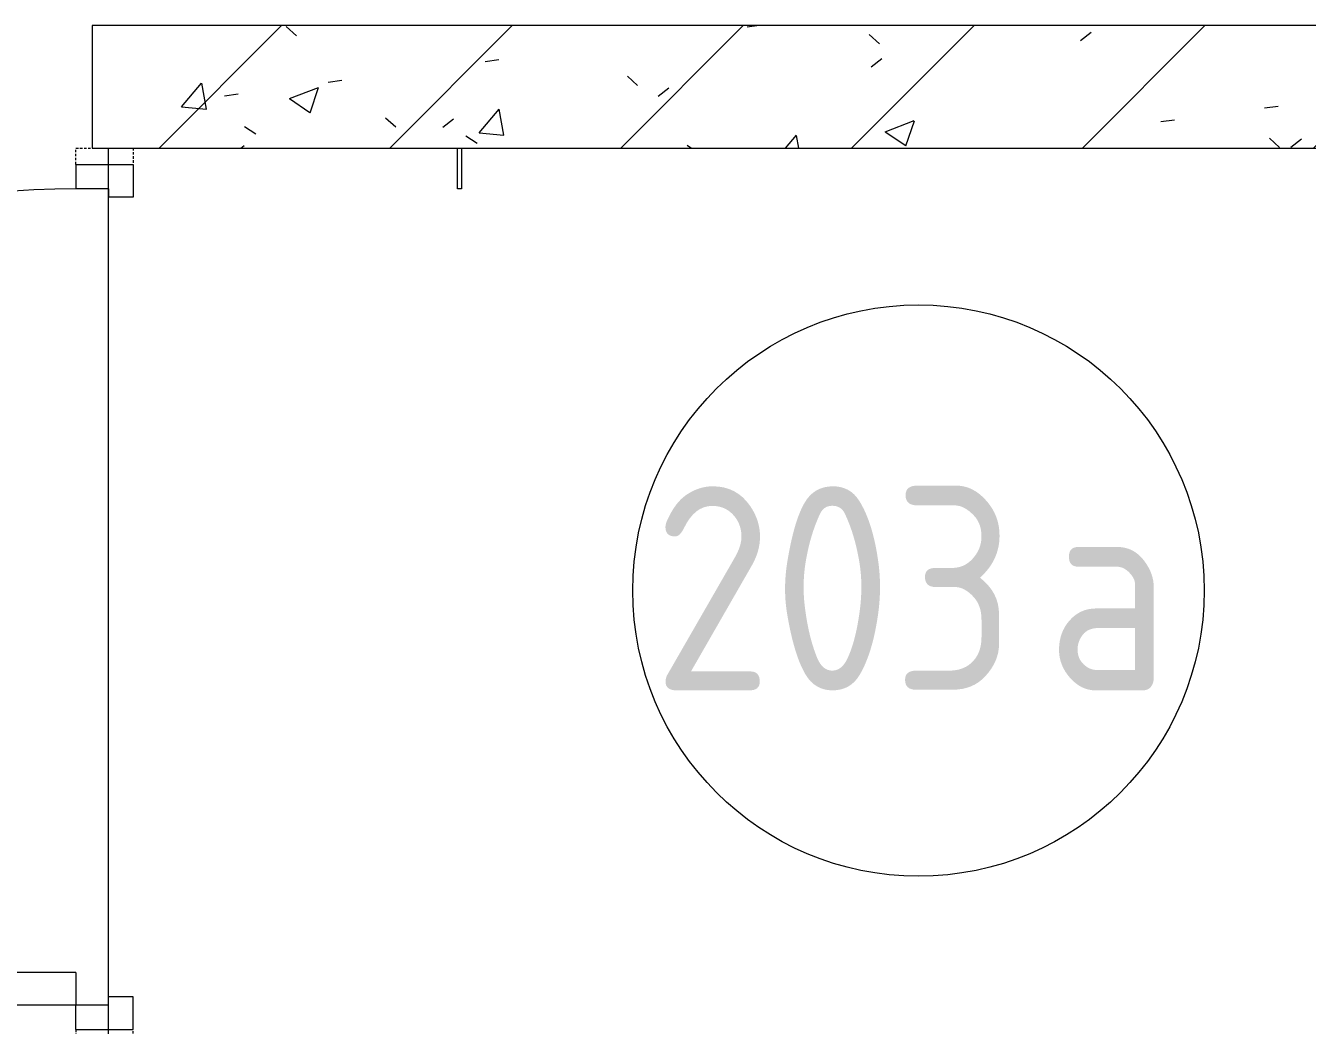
# Model space of a CAD drawing. Header units: millimetres. Extents: x -515342 to 330399, y -224905 to 507333.
# Drawn here: x -327987 to -326417, y 133989 to 135214 of the extents above; entities that cross this region are included whole.
import ezdxf

# ---------------------------------------------------------------- set-up
doc = ezdxf.new("R2010")
doc.units = ezdxf.units.MM
doc.linetypes.add('ASVP_Невидимые', pattern=[5, 3, -2])
for name, color, linetype, lineweight in [('Двери', 7, 'Continuous', 0), ('Марки помещений', 7, 'Continuous', 0), ('Перекрытие', 7, 'Continuous', 0), ('Сантехника', 7, 'Continuous', 0), ('Стены внутренние', 7, 'Continuous', 0), ('Стены перегородки', 7, 'Continuous', 0)]:
    doc.layers.add(name, color=color, linetype=linetype, lineweight=lineweight)
doc.styles.add('GOST Common_1', font='', dxfattribs={"width": 0.9, "height": 250})
doc.styles.get('GOST Common_1').set_extended_font_data('GOST Common')

# ---------------------------------------------------------------- blocks, each defined once
blk = doc.blocks.new('Дверь_Деревянная_1 полотно - АР_Дверь_Санузел_1000х2000h_полотно__Г_Пр-8738115-О_АР_П_2__3_400_План 2 этажа')
at = {"layer": 'Двери', "lineweight": 18}
for p, q in [((-500, 95), (-500, 1095)), ((-500, 1095), (-460, 1095)), ((-460, 930), (-460, 1095)), ((-460, 330), (-460, 860)), ((-460, 95), (-460, 260)), ((-530, 95), (-500, 95)), ((-530, 95), (-530, 25)), ((-500, 55), (-500, 95)), ((-460, 95), (-500, 95)), ((530, 95), (500, 95)), ((500, 55), (500, 95)), ((530, 95), (530, 25)), ((-500, 55), (-490, 55)), ((-490, 25), (-490, 55)), ((500, 55), (490, 55)), ((490, 25), (490, 55)), ((-530, 25), (-490, 25)), ((530, 25), (490, 25))]:
    blk.add_line(p, q, dxfattribs=at)
at = {"layer": 'Двери', "linetype": 'ASVP_Невидимые', "lineweight": 18}
for p, q in [((-550, 95), (-550, 75)), ((-530, 95), (-550, 95)), ((530, 95), (550, 95)), ((550, 95), (550, 75)), ((-550, 25), (-530, 25)), ((550, 25), (530, 25))]:
    blk.add_line(p, q, dxfattribs=at)
at = {"layer": 'Двери', "lineweight": 18}
blk.add_arc((-500, 95), 1000, 0, 90, dxfattribs=at)
blk = doc.blocks.new('2D_МГН_Санузел_Аксессуары - АР_Сантехнические приборы_Универсальный травмобезопасный держатель _крючок_-10688742-О_АР_П_2__3_400_План 2 этажа')
at = {"layer": 'Сантехника'}
for p, q in [((-111.6, 75), (-111.6, 125)), ((-111.6, 125), (-106.6, 125)), ((-106.6, 125), (-106.6, 75))]:
    blk.add_line(p, q, dxfattribs=at)
blk = doc.blocks.new('ASVP_Марка_Помещение_ДваЗначения - Номер Площадь-685795-О_АР_П_2__3_400_План 2 этажа')
at = {"layer": 'Марки помещений'}
blk.add_circle((0, 0), 3.5, dxfattribs=at)

msp = doc.modelspace()

# ---------------------------------------------------------------- hatches: boundary and pattern name
at = {"layer": 'Стены внутренние'}
h = msp.add_hatch(dxfattribs=at)
h.set_pattern_fill('FP_2', color=256, style=0, pattern_type=2)
h.set_pattern_definition([(45, (-374025.76, 123368.6), (-141.42136, 141.42136), [])])
h.paths.add_polyline_path([(-325155.759, 135063.6058), (-325155.759, 135213.6058), (-327905.759, 135213.6058), (-327905.759, 135063.6058), (-325250.496, 135063.6058)])
h = msp.add_hatch(dxfattribs=at)
h.set_pattern_fill('FP_3', color=256, style=0, pattern_type=2)
h.set_pattern_definition([(50, (-374025.76, 123368.6), (364.368, -31.8783), [38.1, -419.1]), (355, (-374025.76, 123368.6), (-70.4859, 382.1133), [30.48, -335.28]), (100.451, (-373995.4, 123365.95), (293.885, 350.2334), [32.38, -356.18]), (46.184, (-374025.76, 123470.2), (542.1585, -84.086), [57.15, -628.65]), (96.636, (-373980.6, 123463.2), (474.805, 494.8554), [48.57, -534.27]), (351.184, (-374025.76, 123470.2), (474.81, 494.85), [45.72, -502.92]), (21, (-373974.96, 123444.8), (303.2285, -204.5305), [38.1, -419.1]), (326, (-373974.96, 123444.8), (123.604, 368.376), [30.48, -335.28]), (71.451, (-373949.7, 123427.76), (426.8341, 163.8427), [32.38, -356.18]), (37.5, (-374025.76, 123368.6), (6.17665, 169.11015), [16.764, -314.452, 16.764, -323.596, -336.55]), (37.5, (-374025.76, 123368.6), (6.17665, 169.11015), [-671.576, 16.764, -319.786]), (7.5, (-374025.76, 123368.6), (133.6389, 200.3615), [16.764, -177.292, 16.764, -306.832, -128.27]), (7.5, (-374025.76, 123368.6), (133.6389, 200.3615), [-517.652, 16.764, -111.506]), (327.5, (-374139.04, 123368.6), (271.18182, -11.45836), [16.764, -110.236, 16.764, -379.476, -525.78]), (327.5, (-374139.04, 123368.6), (271.18182, -11.45836), [-523.24, 16.764, -509.016]), (317.5, (-374189.84, 123368.6), (296.2585, 50.8528), [16.764, -148.336, 16.764, -246.38, -373.38]), (317.5, (-374189.84, 123368.6), (296.2585, 50.8528), [-428.244, 16.764, -356.616])])
h.paths.add_polyline_path([(-325155.759, 135063.6058), (-325155.759, 135213.6058), (-327905.759, 135213.6058), (-327905.759, 135063.6058), (-325250.496, 135063.6058)])

# ---------------------------------------------------------------- linework, layer by layer
at = {"layer": 'Перекрытие'}
msp.add_line((-327885.759, 133963.6058), (-327885.759, 135063.6058), dxfattribs=at)
at = {"layer": 'Стены перегородки'}
for p, q in [((-325155.759, 135213.6058), (-327905.759, 135213.6058)), ((-327905.759, 135213.6058), (-327905.759, 135063.6058)), ((-327905.759, 135063.6058), (-325155.759, 135063.6058))]:
    msp.add_line(p, q, dxfattribs=at)

# ---------------------------------------------------------------- block references
at = {"layer": 'Двери', "rotation": 89.99999999999982}
msp.add_blockref('Дверь_Деревянная_1 полотно - АР_Дверь_Санузел_1000х2000h_полотно__Г_Пр-8738115-О_АР_П_2__3_400_План 2 этажа', (-327830.759, 134513.6058), dxfattribs=at)
at = {"layer": 'Марки помещений', "xscale": 99.99999999999993, "yscale": 99.99999999999993, "zscale": 99.99999999999993}
msp.add_blockref('ASVP_Марка_Помещение_ДваЗначения - Номер Площадь-685795-О_АР_П_2__3_400_План 2 этажа', (-326893.4944, 134521.4659), dxfattribs=at)
at = {"layer": 'Сантехника', "rotation": 180}
msp.add_blockref('2D_МГН_Санузел_Аксессуары - АР_Сантехнические приборы_Универсальный травмобезопасный держатель _крючок_-10688742-О_АР_П_2__3_400_План 2 этажа', (-327564.8336, 135138.6058), dxfattribs=at)

# ---------------------------------------------------------------- texts
at = {"layer": 'Марки помещений', "char_height": 250, "attachment_point": 1, "style": 'GOST Common_1'}
for s, insert, width in [('203', (-327218.8516, 134649.191), 584.430187), ('\\fGOST Common|b0|i0|c204|p34|;\\W.9;а', (-326736.6485, 134649.191), 216.455625)]:
    msp.add_mtext(s, dxfattribs=dict(at, insert=insert, width=width))

doc.saveas('drawing.dxf')
